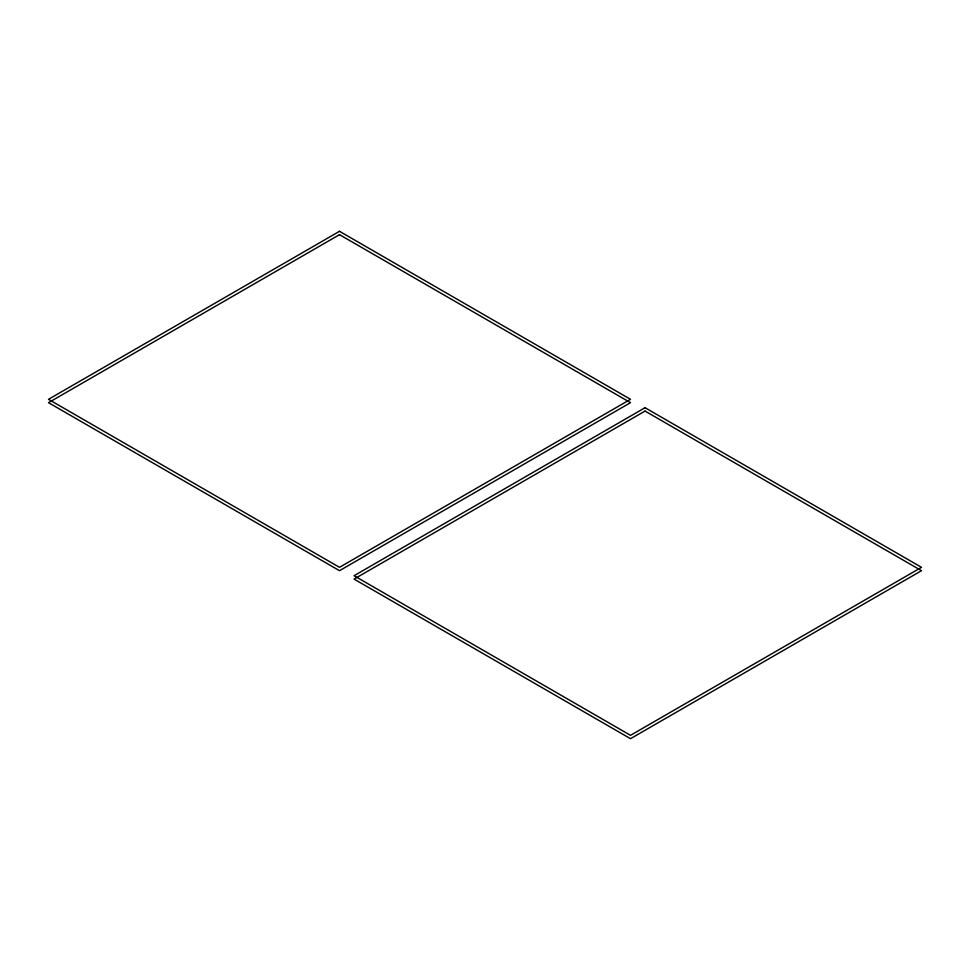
<?xml version="1.0" encoding="UTF-8"?>
<svg xmlns="http://www.w3.org/2000/svg" width="970" height="970" viewBox="0 0 970 970"><rect width="100%" height="100%" fill="white"/><g stroke="black" fill="none" stroke-linecap="round" stroke-linejoin="round"><path stroke-width="1.45" d="M339.5 231.309L48.5 399.313L339.5 567.329L630.5 399.313L339.5 231.309M339.5 234.667L48.5 402.671L339.5 570.687L630.5 402.671L339.5 234.667M645.05 407.715L354.05 575.719L630.5 735.333L921.5 567.329L645.05 407.715M645.05 411.074L354.05 579.09L630.5 738.691L921.5 570.687L645.05 411.074"/></g></svg>
